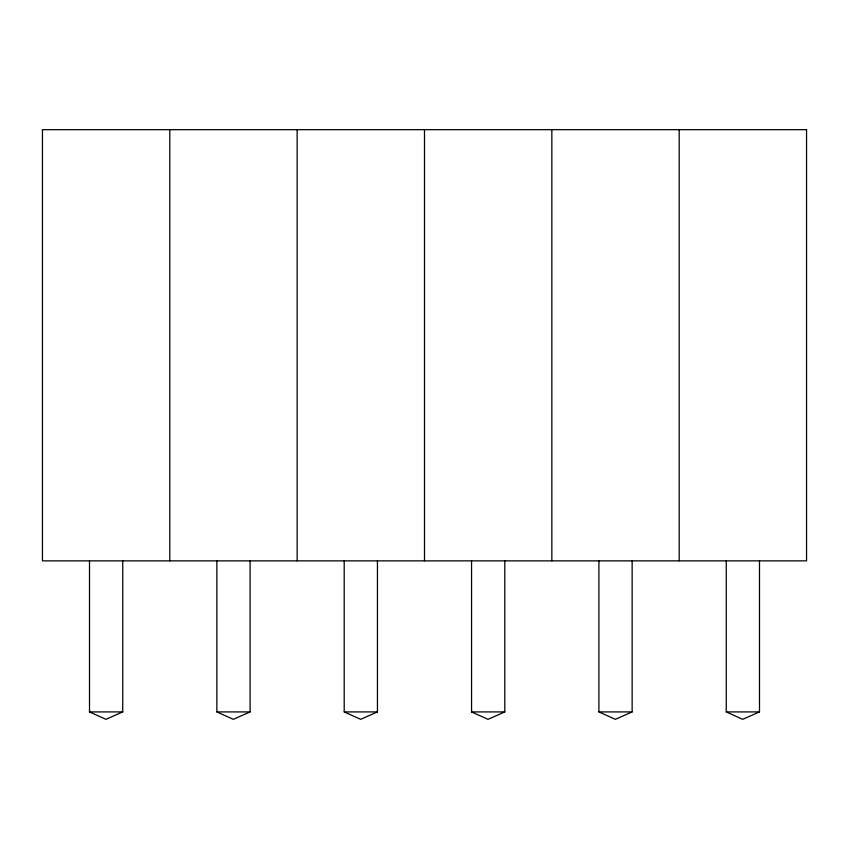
<?xml version="1.0" encoding="UTF-8"?>
<svg xmlns="http://www.w3.org/2000/svg" width="849" height="849" viewBox="0 0 849 849"><rect width="100%" height="100%" fill="white"/><g stroke="black" fill="none" stroke-linecap="round" stroke-linejoin="round"><path stroke-width="1.27" d="M122.744 560.86L122.744 711.918L105.934 719.326L89.506 711.918L89.506 560.86M250.094 560.86L250.094 711.918L233.284 719.326L216.856 711.918L216.856 560.86M377.444 560.86L377.444 711.918L360.634 719.326L344.206 711.918L344.206 560.86M504.794 560.86L504.794 711.918L487.984 719.326L471.556 711.918L471.556 560.86M632.144 560.86L632.144 711.918L615.334 719.326L598.906 711.918L598.906 560.86M759.494 560.86L759.494 711.918L742.684 719.326L726.256 711.918L726.256 560.86M89.506 711.918L122.744 711.918M216.856 711.918L250.094 711.918M344.206 711.918L377.444 711.918M471.556 711.918L504.794 711.918M598.906 711.918L632.144 711.918M726.256 711.918L759.494 711.918M679.2 129.674L679.2 560.86M551.85 129.674L551.85 560.86M424.5 129.674L424.5 560.86M297.15 129.674L297.15 560.86M169.8 129.674L169.8 560.86M806.55 129.674L42.45 129.674L42.45 560.86L806.55 560.86L806.55 129.674"/></g></svg>
